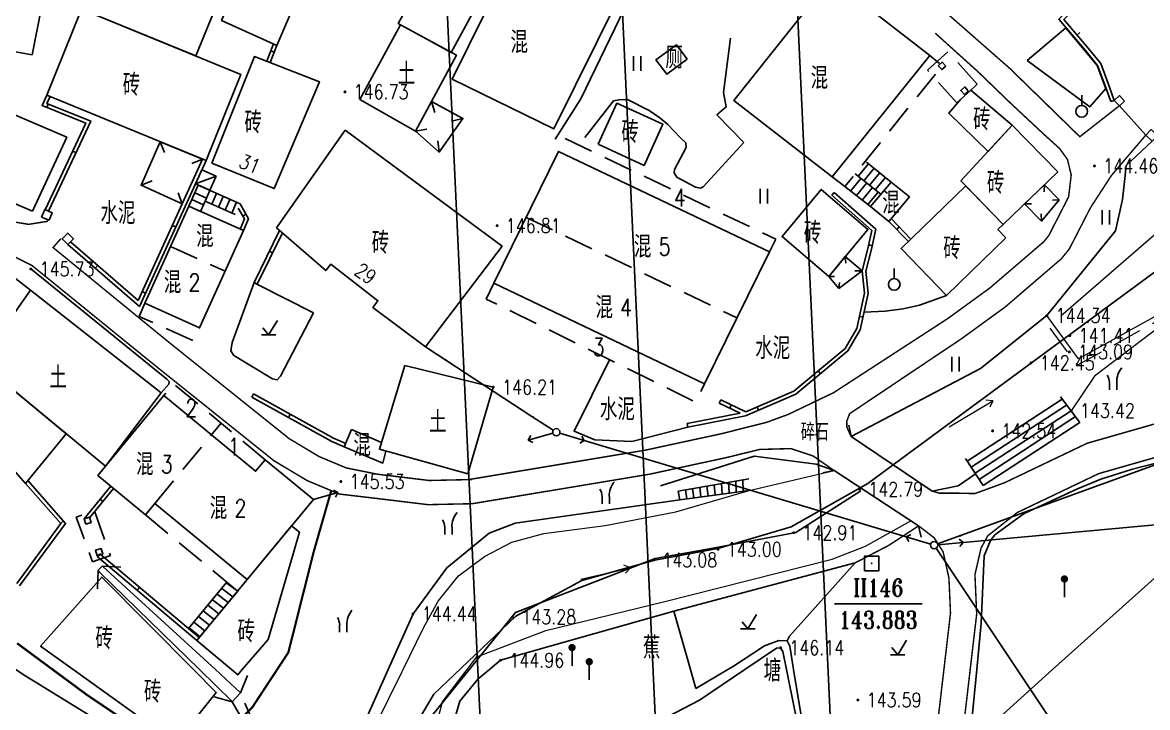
# Model space of a CAD drawing. Extents: x 529262 to 576451, y 2694391 to 2717535.
# Drawn here: x 567220.3 to 567297.5, y 2709250 to 2709296.9 of the extents above; entities that cross this region are included whole.
import ezdxf
from ezdxf.enums import TextEntityAlignment as Align
from ezdxf.xclip import XClip

# ---------------------------------------------------------------- set-up
doc = ezdxf.new("R2010")
doc.units = 0
doc.header["$XCLIPFRAME"] = 0
for name, pattern in [('X2', [10, 8, -2]), ('X3', [5, 4, -1]), ('X5', [3, 2, -1])]:
    doc.linetypes.add(name, pattern=pattern)
for name, color, linetype in [('DLDW', 8, 'Continuous'), ('DLSS', 4, 'Continuous'), ('DMTZ', 8, 'Continuous'), ('GCD', 8, 'Continuous'), ('GXYZ', 8, 'Continuous'), ('JMD', 8, 'Continuous'), ('KZD', 8, 'Continuous'), ('PP-COM', 7, 'Continuous'), ('RD-中线', 40, 'Continuous'), ('RD-红线', 7, 'Continuous'), ('ZBTZ', 8, 'Continuous'), ('ZJ', 7, 'Continuous'), ('污水管径标注_W10-', 202, 'Continuous')]:
    doc.layers.add(name, color=color, linetype=linetype)
doc.layers.add('SXSS', color=5, linetype='Continuous', lineweight=0)
doc.styles.add('HZ', font='rs.shx', dxfattribs={"width": 0.8, "bigfont": 'hztxt.shx'})
doc.styles.add('romant', font='romant.shx', dxfattribs={"width": 0.8})
doc.linetypes.add('10421', pattern='A,2,[150,AAA.SHX,S=0.5,R=0,X=0,Y=0.5],1e-11', length=2)
doc.linetypes.add('10422', pattern='A,0.75,[150,AAA.SHX,S=0.5,R=0,X=0,Y=0.5],1.5,[177,AAA.SHX,S=1,R=0,X=0,Y=0.4],0.75', length=3)
doc.linetypes.add('1161', pattern='A,0,[149,AAA.SHX,S=0.15,R=0,X=0,Y=0],-1.6', length=1.6)
doc.linetypes.add('445', pattern='A,8,-0.5,[147,AAA.SHX,S=1,R=0,X=0,Y=0],-1.5', length=10)
doc.linetypes.add('842', pattern='A,1.6,[150,AAA.SHX,S=0.8,R=0,X=0,Y=0],1e-11', length=1.6)
doc.linetypes.add('8462', pattern='A,2,[157,AAA.SHX,S=1,R=0,X=0,Y=0.5],1e-09', length=2)

# ---------------------------------------------------------------- blocks, each defined once
blk = doc.blocks.new('A$C19FD0107')
at = {"layer": 'RD-中线', "color": 8, "linetype": 'Continuous', "flags": 128}
blk.add_lwpolyline([(-3741.979, 15023.644), (-3727.148, 14704.886)], dxfattribs=at)
for points in [[(-4490.734, 14139.438, 0), (-4490.29, 14139.417)], [(-3818.251, 14086.168, 0), (-3817.74, 14086.169)]]:
    blk.add_lwpolyline(points, format="xyb", dxfattribs=at)
at = {"layer": 'RD-红线', "color": 8, "linetype": 'Continuous', "flags": 128}
for points in [[(-3752.515, 14991.884), (-3752.375, 14988.885), (-3740.657, 14737.033)], [(-3728.443, 14990.906), (-3728.303, 14987.898), (-3716.615, 14736.686)]]:
    blk.add_lwpolyline(points, dxfattribs=at)
blk = doc.blocks.new('gc125')
at = {"color": 8}
blk.add_line((0, 0.8), (0, 2.2), dxfattribs=at)
blk.add_circle((0, 0), 0.8, dxfattribs=at)
blk = doc.blocks.new('gc013b')
at = {"linetype": 'Continuous'}
blk.add_line((0.5, 0), (4, 0), dxfattribs=at)
at = {"linetype": 'Continuous', "flags": 128}
blk.add_lwpolyline([(3.5, 0.5), (4, 0), (3.5, -0.5)], dxfattribs=at)
blk = doc.blocks.new('gc246')
at = {"color": 8}
for p, q in [((-0.5, 1), (-0.5, 0)), ((0.5, 1), (0.5, 0))]:
    blk.add_line(p, q, dxfattribs=at)
for centre, radius, start, end in [((-2.94, 0.81), 2.45, 4.3743, 29.0242), ((3.4, 1.11), 2.91, 139.3312, 182.0887)]:
    blk.add_arc(centre, radius, start, end, dxfattribs=at)
blk = doc.blocks.new('gc123')
at = {"color": 8}
for p, q in [((0, 0), (1.2, 2)), ((-1, 0), (1, 0)), ((0, 0), (-0.8, 1))]:
    blk.add_line(p, q, dxfattribs=at)
blk = doc.blocks.new('gc086')
at = {"color": 8}
for p, q in [((0, 0), (7, 0)), ((7, 0), (6.18, 0.57)), ((7, 0), (6.18, -0.57))]:
    blk.add_line(p, q, dxfattribs=at)
blk = doc.blocks.new('gc165')
at = {"color": 8}
blk.add_line((0, 0), (0, 2), dxfattribs=at)
at = {"color": 8, "const_width": 0.5}
blk.add_lwpolyline([(-0.25, 2.5, 1), (0.25, 2.5, 1)], format="xyb", close=True, dxfattribs=at)
blk = doc.blocks.new('gc013c')
at = {"linetype": 'Continuous'}
blk.add_line((0.5, 0), (4, 0), dxfattribs=at)
at = {"linetype": 'Continuous', "const_width": 0.15, "flags": 128}
blk.add_lwpolyline([(3.775, 0, 1), (3.925, 0, 1)], format="xyb", close=True, dxfattribs=at)
blk = doc.blocks.new('GC200')
at = {"linetype": 'Continuous', "const_width": 0.2, "flags": 128}
blk.add_lwpolyline([(-0.1, 0, 1), (0.1, 0, 1)], format="xyb", close=True, dxfattribs=at)
blk = doc.blocks.new('gc170')
at = {"color": 8, "linetype": 'Continuous'}
blk.add_circle((0, 0), 0.5, dxfattribs=at)
blk = doc.blocks.new('gc121')
at = {"color": 8}
for p, q in [((-0.5, -1), (-0.5, 1)), ((0.5, -1), (0.5, 1))]:
    blk.add_line(p, q, dxfattribs=at)
blk = doc.blocks.new('gc115')
at = {"color": 8}
blk.add_lwpolyline([(-1, -1), (1, -1), (1, 1), (-1, 1)], close=True, dxfattribs=at)
blk.add_point((0, 0), dxfattribs=at)

msp = doc.modelspace()

# ---------------------------------------------------------------- linework, layer by layer
at = {"color": 8, "linetype": 'Continuous', "flags": 128}
msp.add_lwpolyline([(567243.2, 2709241.081), (567245.348, 2709245.664), (567254.099, 2709256.474), (567263.682, 2709260.195), (567267.776, 2709260.91), (567273.347, 2709261.961), (567277.8, 2709264.823)], dxfattribs=at)
at = {"layer": 'DLDW', "linetype": 'Continuous', "elevation": 146.601, "flags": 128}
msp.add_lwpolyline([(567265.887, 2709294.443), (567265.146, 2709295.427), (567263.734, 2709294.381), (567264.475, 2709293.397)], close=True, dxfattribs=at)
at = {"layer": 'DLSS', "linetype": 'Continuous'}
for p, q in [((567277.128, 2709268.548), (567276.973, 2709269.333)), ((567277.128, 2709268.548), (567282.696, 2709264.813)), ((567275.964, 2709266.218), (567275.181, 2709266.054)), ((567281.765, 2709262.429), (567275.964, 2709266.218)), ((567282.696, 2709264.813), (567283.481, 2709264.968)), ((567281.765, 2709262.429), (567281.929, 2709261.646)), ((567225.461, 2709259.379), (567225.414, 2709258.1)), ((567225.73, 2709259.665), (567225.461, 2709259.379)), ((567225.73, 2709259.665), (567227.008, 2709259.601)), ((567235.227, 2709250.979), (567235.702, 2709252.168)), ((567234.663, 2709250.356), (567235.227, 2709250.979)), ((567234.663, 2709250.356), (567233.428, 2709250.693))]:
    msp.add_line(p, q, dxfattribs=at)
at = {"layer": 'DLSS', "linetype": 'X5'}
for p, q in [((567236.317, 2709248.437), (567235.227, 2709250.979)), ((567234.663, 2709250.356), (567235.798, 2709248.37))]:
    msp.add_line(p, q, dxfattribs=at)
at = {"layer": 'DLSS', "linetype": 'X2', "const_width": 0.1, "flags": 128}
for points, elevation in [([(567295.538, 2709291.238), (567292.826, 2709289.117), (567288.024, 2709293.798), (567283.771, 2709297.526)], 144.405), ([(567199.171, 2709291.753), (567202.452, 2709289.224), (567204.495, 2709287.838), (567205.917, 2709286.961), (567207.073, 2709286.726), (567210.471, 2709286.179), (567213.938, 2709285.09), (567218.783, 2709283.418), (567220.688, 2709283.107), (567222.021, 2709283.319)], 144.269), ([(567222.9, 2709282.122), (567222.367, 2709281.517), (567230.232, 2709275.086), (567238.577, 2709268.403), (567240.624, 2709267.18), (567242.483, 2709266.402), (567244.603, 2709265.972)], 144.269)]:
    msp.add_lwpolyline(points, dxfattribs=dict(at, elevation=elevation))
at = {"layer": 'DLSS', "linetype": 'Continuous', "const_width": 0.1, "flags": 128}
for points in [[(567282.909, 2709296.215), (567285.822, 2709293.589), (567288.107, 2709291.384), (567290.34, 2709289.301), (567291.43, 2709288.315), (567291.976, 2709287.563), (567292.235, 2709286.499), (567292.059, 2709284.996)], [(567293.548, 2709284.233), (567294.997, 2709286.462), (567297.348, 2709289.222)], [(567277.128, 2709268.548), (567276.839, 2709269.205), (567276.832, 2709269.597), (567277.028, 2709270.12), (567284.715, 2709275.268), (567287.699, 2709277.435), (567291.562, 2709280.748), (567292.11, 2709281.427), (567293.548, 2709284.233)], [(567286.507, 2709261.745), (567288.533, 2709263.34), (567294.12, 2709266.009), (567301.723, 2709268.184)], [(567251.144, 2709263.948), (567263.317, 2709265.974), (567268.578, 2709267.11), (567270.849, 2709267.667), (567272.993, 2709267.727), (567274.538, 2709267.214), (567275.964, 2709266.218)], [(567244.388, 2709264.33), (567248.097, 2709263.881), (567251.144, 2709263.948)], [(567301.151, 2709195.429), (567309.575, 2709205.135), (567314.086, 2709210.915), (567317.678, 2709214.734), (567318.262, 2709215.673), (567318.422, 2709216.52), (567317.918, 2709217.132), (567316.225, 2709217.996), (567310.197, 2709220.437), (567303.235, 2709223.762), (567297.044, 2709226.998), (567293.842, 2709229.062), (567289.96, 2709231.708), (567288.143, 2709232.963), (567286.102, 2709235.16), (567284.259, 2709238.475), (567283.333, 2709241.242), (567282.928, 2709243.388), (567283.032, 2709246.671), (567282.992, 2709247.602), (567283.014, 2709248.43), (567283.498, 2709252.568)]]:
    msp.add_lwpolyline(points, dxfattribs=at)
at = {"layer": 'DLSS', "linetype": 'Continuous', "const_width": 0.1, "elevation": 144.269, "flags": 128}
msp.add_lwpolyline([(567198.252, 2709290.143), (567201.375, 2709287.736), (567203.497, 2709286.296), (567205.232, 2709285.227), (567206.744, 2709284.919), (567210.048, 2709284.387), (567213.363, 2709283.345), (567218.067, 2709281.722), (567220.921, 2709280.285), (567229.079, 2709273.657), (567237.528, 2709266.891), (567239.795, 2709265.537), (567242.012, 2709264.609), (567244.388, 2709264.33)], dxfattribs=at)
at = {"layer": 'DLSS', "linetype": 'X2', "const_width": 0.1, "flags": 128}
for points in [[(567250.87, 2709265.599), (567263.003, 2709267.618), (567268.197, 2709268.739), (567271.334, 2709269.528), (567272.822, 2709270.074), (567275.944, 2709271.57), (567283.768, 2709276.648), (567286.661, 2709278.749), (567290.357, 2709281.918), (567290.7, 2709282.343), (567292.059, 2709284.996)], [(567282.696, 2709264.813), (567283.177, 2709264.67), (567284.358, 2709264.67), (567285.626, 2709264.641), (567287.671, 2709265.39), (567293.33, 2709268.093), (567300.951, 2709270.273), (567302.02, 2709270.763), (567302.874, 2709271.668), (567305.201, 2709275.186), (567305.932, 2709275.919), (567307.607, 2709277.211), (567308.832, 2709277.88), (567310.257, 2709278.298), (567311.85, 2709278.34), (567314.238, 2709278.173), (567315.998, 2709277.963), (567317.507, 2709277.88), (567320.411, 2709278.342), (567322.842, 2709279.85), (567323.96, 2709280.584), (567325.908, 2709281.081), (567327.055, 2709281.103), (567329.214, 2709280.861), (567331.629, 2709280.141), (567334.471, 2709279.247), (567335.633, 2709279.084), (567338.821, 2709278.836), (567341.297, 2709278.651), (567343.123, 2709278.31), (567356.946, 2709270.97)], [(567244.603, 2709265.972), (567248.179, 2709265.539), (567251.108, 2709265.604)], [(567285.302, 2709252.568), (567285.748, 2709256.381), (567285.629, 2709259.087), (567286.049, 2709260.906), (567286.507, 2709261.745)], [(567317.192, 2709057.662), (567317.303, 2709069.11), (567315.611, 2709081.491), (567314.288, 2709088.129), (567311.735, 2709096.48), (567308.275, 2709103.677), (567306.784, 2709105.992), (567304.664, 2709108.346), (567302.85, 2709111.246), (567302.262, 2709112.401), (567301.591, 2709114.463), (567300.731, 2709117.816), (567298.587, 2709127.127), (567297.714, 2709132.374), (567295.643, 2709147.586), (567296.397, 2709153.684), (567299.665, 2709172.856), (567300.506, 2709183.401), (567300.818, 2709191.078), (567301.471, 2709192.936), (567302.533, 2709194.287), (567310.959, 2709203.995), (567315.449, 2709209.747), (567319.106, 2709213.635), (567319.962, 2709215.01), (567320.328, 2709216.144), (567320.34, 2709217.012), (567319.065, 2709218.56), (567316.97, 2709219.629), (567310.921, 2709222.078), (567304.017, 2709225.375), (567297.956, 2709228.499), (567294.865, 2709230.534), (567290.975, 2709233.186), (567289.323, 2709234.327), (567287.563, 2709236.221), (567285.906, 2709239.201), (567285.071, 2709241.695), (567284.726, 2709243.527), (567284.826, 2709246.681), (567284.785, 2709247.616), (567284.804, 2709248.302), (567285.302, 2709252.568)]]:
    msp.add_lwpolyline(points, dxfattribs=at)
at = {"layer": 'DLSS', "linetype": 'X3', "const_width": 0.15, "flags": 128}
for points in [[(567241.456, 2709264.842), (567240.252, 2709260.646), (567238.514, 2709253.748), (567237.74, 2709252.568)], [(567222.344, 2709252.568), (567219.896, 2709254.377)], [(567237.74, 2709252.568), (567236.035, 2709249.972), (567233.826, 2709247.762), (567232.134, 2709246.701), (567230.718, 2709246.779), (567224.697, 2709250.83), (567222.344, 2709252.568)]]:
    msp.add_lwpolyline(points, dxfattribs=at)
at = {"layer": 'DLSS', "linetype": 'Continuous', "flags": 128}
msp.add_lwpolyline([(567283.498, 2709252.568, 0.1, 0.1, 0), (567283.951, 2709256.446, 0.1, 0.1, 0), (567283.845, 2709258.851, 0.1, 0.1, 0), (567283.443, 2709260.649, 0.1, 0.1, 0), (567282.831, 2709261.606, 0.1, 0.1, 0), (567281.765, 2709262.429, 0, 0, 0)], format="xyseb", dxfattribs=at)
at = {"layer": 'DMTZ', "linetype": '10421', "flags": 128}
msp.add_lwpolyline([(567256.826, 2709288.943), (567258.584, 2709291.708), (567261.589, 2709297.917)], dxfattribs=at)
for points, elevation in [([(567268.848, 2709295.871), (567268.384, 2709292.16), (567268.563, 2709291.165), (567267.917, 2709290.612), (567269.779, 2709288.73)], 147.354), ([(567269.779, 2709288.73), (567266.977, 2709285.678), (567266.786, 2709285.595), (567266.461, 2709285.661), (567265.17, 2709286.332), (567264.995, 2709286.641), (567265.015, 2709286.865), (567265.807, 2709288.379), (567265.788, 2709288.694), (567265.428, 2709289.033), (567264.543, 2709289.964), (567264.006, 2709290.416), (567263.272, 2709290.914), (567261.797, 2709291.659), (567261.19, 2709291.644), (567260.821, 2709291.567), (567258.866, 2709289.062)], 147.254), ([(567296.016, 2709287.153), (567295.922, 2709286.252), (567295.763, 2709284.8), (567295.267, 2709282.669)], 144.398), ([(567229.786, 2709271.544), (567230.312, 2709272.147), (567230.334, 2709272.323), (567230.182, 2709272.482), (567220.838, 2709280.047)], 145.729), ([(567240.239, 2709277.029), (567237.98, 2709272.687), (567237.751, 2709272.439), (567237.435, 2709272.506), (567234.77, 2709274.12), (567234.563, 2709274.43), (567234.649, 2709275.007), (567236.159, 2709279.11)], 146.654), ([(567303.712, 2709268.772), (567303.129, 2709268.307), (567302.402, 2709267.85), (567296.448, 2709266.325), (567294.259, 2709265.624), (567292.669, 2709264.969), (567289.003, 2709263.264), (567286.984, 2709261.806), (567286.687, 2709261.412), (567286.267, 2709260.375), (567286.057, 2709255.743), (567285.752, 2709252.568)], 143.914), ([(567265.374, 2709264.213), (567254.073, 2709262.617), (567252.286, 2709261.922), (567249.389, 2709259.557), (567247.07, 2709256.39), (567245.367, 2709252.568)], 144.259), ([(567264.973, 2709256.584), (567277.404, 2709259.889)], 143.947), ([(567252.306, 2709252.568), (567253.078, 2709253.205), (567264.973, 2709256.584)], 144.736), ([(567264.973, 2709256.584), (567266.114, 2709252.568)], 145.104), ([(567245.367, 2709252.568), (567242.262, 2709245.596), (567241.417, 2709242.815), (567240.455, 2709242.313), (567239.745, 2709242.815), (567239.41, 2709244.278), (567238.95, 2709245.782), (567238.454, 2709246.839)], 144.259), ([(567241.096, 2709230.175), (567245.61, 2709237.686), (567249.199, 2709246.718), (567250.291, 2709250.41), (567251.549, 2709251.943), (567252.306, 2709252.568)], 144.736), ([(567266.114, 2709252.568), (567266.481, 2709251.28)], 145.104), ([(567285.752, 2709252.568), (567285.218, 2709247.02), (567285.127, 2709245.109), (567285.103, 2709243.691), (567285.431, 2709241.857), (567286.1, 2709239.533), (567287.024, 2709237.782), (567288.984, 2709235.184), (567290.379, 2709233.893), (567294.759, 2709230.861), (567297.858, 2709228.94), (567301.252, 2709227.07), (567302.773, 2709226.382), (567304.163, 2709226.107), (567304.764, 2709226.551), (567309.993, 2709232.903), (567312.301, 2709236.254), (567315.585, 2709241.804), (567319.862, 2709247.768), (567320.025, 2709247.985), (567320.201, 2709248.153), (567320.386, 2709248.255)], 143.914)]:
    msp.add_lwpolyline(points, dxfattribs=dict(at, elevation=elevation))
at = {"layer": 'DMTZ', "linetype": '10422', "flags": 128}
for points, elevation in [([(567302.999, 2709293.112), (567302.008, 2709291.953), (567301.377, 2709292.438), (567298.157, 2709289.197), (567297.791, 2709288.815), (567296.016, 2709287.153)], 144.398), ([(567295.267, 2709282.669), (567290.564, 2709276.849), (567286.02, 2709273.228), (567277.128, 2709268.548)], 144.778), ([(567265.929, 2709269.197), (567262.074, 2709268.215)], 146.344), ([(567275.964, 2709266.218), (567274.727, 2709266.659), (567270.473, 2709267.203), (567264.053, 2709265.167)], 144.791), ([(567282.696, 2709264.813), (567284.48, 2709265.17), (567285.708, 2709266.01)], 143.992), ([(567277.404, 2709259.889), (567272.896, 2709254.873), (567272.736, 2709254.546), (567272.926, 2709254.169), (567273.184, 2709252.568)], 145.117), ([(567268.673, 2709252.568), (567268.998, 2709252.76), (567271.192, 2709254.209), (567272.175, 2709254.571), (567272.736, 2709254.546)], 145.104), ([(567272.704, 2709252.568), (567272.455, 2709253.819), (567272.29, 2709254.065), (567272.018, 2709254.031), (567269.841, 2709252.568)], 145.801), ([(567269.841, 2709252.568), (567266.719, 2709250.469), (567263.443, 2709248.751), (567263.003, 2709248.599), (567258.951, 2709248.957), (567258.701, 2709248.866), (567258.712, 2709248.668), (567260.242, 2709245.176), (567260.678, 2709244.028), (567261.556, 2709241.156), (567261.938, 2709240.117), (567264.524, 2709235.747), (567266.204, 2709233.323), (567270.568, 2709227.882), (567272.27, 2709226.052), (567279.291, 2709219.151), (567280.793, 2709217.736), (567287.545, 2709213.606), (567288.773, 2709213.042), (567295.263, 2709210.312), (567308.894, 2709205.734), (567309.358, 2709205.65), (567310.058, 2709206.685), (567314.014, 2709211.401), (567317.467, 2709215.046), (567317.726, 2709215.388), (567317.737, 2709215.749), (567317.715, 2709216.063), (567317.467, 2709216.548), (567317.117, 2709216.942), (567316.864, 2709217.135), (567312.685, 2709218.829), (567303.095, 2709222.755), (567299.698, 2709224.342), (567295.953, 2709226.261), (567291.225, 2709229.309), (567288.103, 2709231.443), (567285.602, 2709233.342), (567284.993, 2709233.722), (567282.641, 2709234.912), (567282.295, 2709235.132), (567281.434, 2709235.986), (567278.948, 2709238.86), (567275.64, 2709242.954), (567274.762, 2709244.339), (567274.326, 2709245.771), (567273.293, 2709249.616), (567272.704, 2709252.568)], 145.801), ([(567266.481, 2709251.28), (567268.673, 2709252.568)], 145.104), ([(567273.184, 2709252.568), (567273.673, 2709249.532), (567274.68, 2709246.348), (567275.386, 2709244.61), (567276.837, 2709242.339), (567279.303, 2709238.99), (567281.98, 2709236.051), (567282.782, 2709235.361), (567285.317, 2709234.084), (567286.102, 2709235.16)], 145.117)]:
    msp.add_lwpolyline(points, dxfattribs=dict(at, elevation=elevation))
at = {"layer": 'GXYZ', "linetype": 'Continuous'}
for p, q in [((567333.383, 2709279.524), (567284.71, 2709261.784)), ((567249.382, 2709273.755, 147.061), (567255.228, 2709269.938)), ((567258.819, 2709268.273), (567280.914, 2709261.672)), ((567258.819, 2709268.273), (567280.914, 2709261.672)), ((567303.779, 2709264.083), (567290.962, 2709252.568)), ((567284.822, 2709261.284), (567305.005, 2709263.154)), ((567283.942, 2709259.436), (567288.532, 2709252.568)), ((567290.962, 2709252.568), (567219.634, 2709188.482)), ((567288.532, 2709252.568), (567309.295, 2709221.502))]:
    msp.add_line(p, q, dxfattribs=at)
at = {"layer": 'JMD', "linetype": 'Continuous'}
for p, q in [((567292.631, 2709296.093), (567292.822, 2709296.254)), ((567237.534, 2709294.913, 147.618), (567237.302, 2709295.004, 147.618)), ((567221.936, 2709291.973), (567222.164, 2709291.87)), ((567221.94, 2709291.124), (567222.033, 2709291.356)), ((567248.334, 2709291.535), (567248.561, 2709290.768)), ((567295.191, 2709291.609), (567294.956, 2709291.523)), ((567250.488, 2709290.367), (567249.709, 2709290.185)), ((567247.235, 2709289.508), (567248.023, 2709289.643)), ((567229.726, 2709288.771), (567230.024, 2709288.028)), ((567248.853, 2709288.049), (567248.764, 2709288.844)), ((567223.706, 2709288.13), (567223.932, 2709288.024)), ((567232.631, 2709287.576), (567231.887, 2709287.282)), ((567278.314, 2709287.263), (567277.622, 2709286.41)), ((567278.191, 2709287.361), (567279.871, 2709286.008)), ((567233.563, 2709286.4), (567232.137, 2709285.894)), ((567277.413, 2709286.578), (567279.163, 2709285.167)), ((567279.163, 2709285.167), (567277.413, 2709286.578)), ((567278.703, 2709286.949), (567278.007, 2709286.099)), ((567279.092, 2709286.635), (567278.393, 2709285.788)), ((567228.408, 2709285.8), (567229.156, 2709286.083)), ((567231.675, 2709284.361), (567232.324, 2709285.803)), ((567235.204, 2709284.506), (567232.324, 2709285.803)), ((567278.456, 2709284.327), (567276.701, 2709285.694)), ((567277.095, 2709285.387), (567277.807, 2709286.261)), ((567277.49, 2709285.08), (567278.2, 2709285.944)), ((567277.884, 2709284.772), (567278.593, 2709285.627)), ((567279.481, 2709286.322), (567278.778, 2709285.478)), ((567290.392, 2709285.823), (567290.383, 2709285.346)), ((567231.23, 2709284.51), (567230.95, 2709285.26)), ((567232.897, 2709284.91), (567232.086, 2709285.274)), ((567232.897, 2709284.91), (567232.488, 2709283.998)), ((567233.135, 2709285.438), (567232.805, 2709284.706)), ((567233.59, 2709285.233), (567233.261, 2709284.501)), ((567234.046, 2709285.027), (567233.716, 2709284.295)), ((567275.978, 2709285.294), (567275.812, 2709285.107)), ((567278.278, 2709284.465), (567278.986, 2709285.31)), ((567232.488, 2709283.998), (567231.675, 2709284.361)), ((567232.693, 2709284.454), (567231.88, 2709284.818)), ((567232.805, 2709284.706), (567234.874, 2709283.774)), ((567234.502, 2709284.822), (567234.172, 2709284.09)), ((567234.958, 2709284.617), (567234.628, 2709283.885)), ((567289.038, 2709284.516), (567289.515, 2709284.508)), ((567291.398, 2709284.781), (567290.945, 2709284.764)), ((567235.606, 2709283.794), (567235.389, 2709283.671)), ((567290.188, 2709283.325), (567290.169, 2709283.83)), ((567230.784, 2709282.934), (567230.557, 2709283.037)), ((567280.258, 2709282.756, 147.132), (567280.437, 2709282.93, 147.132)), ((567237.213, 2709281.255, 146.863), (567237.438, 2709281.145, 146.863)), ((567278.579, 2709281.636), (567278.336, 2709281.691)), ((567225.265, 2709280.101), (567225.428, 2709280.29)), ((567276.724, 2709280.892), (567276.764, 2709280.451)), ((567275.591, 2709279.53), (567276, 2709279.532)), ((567277.896, 2709279.917), (567277.393, 2709279.928)), ((567236.159, 2709279.11), (567236.383, 2709279)), ((567276.294, 2709278.697), (567276.341, 2709279.127)), ((567228.706, 2709278.386), (567228.478, 2709278.49)), ((567277.949, 2709276.736), (567277.705, 2709276.79)), ((567275.037, 2709272.865), (567274.877, 2709273.057)), ((567236.003, 2709271.254), (567236.124, 2709271.473)), ((567268.076, 2709270.849), (567268.185, 2709271.074)), ((567291.62, 2709271.115), (567285.093, 2709266.868)), ((567291.494, 2709271.282), (567292.825, 2709269.519)), ((567268.801, 2709270.495), (567268.911, 2709270.72)), ((567270.776, 2709270.347), (567270.677, 2709270.576)), ((567291.921, 2709270.716), (567285.365, 2709266.45)), ((567292.222, 2709270.317), (567285.638, 2709266.032)), ((567238.526, 2709269.857, 145.782), (567238.647, 2709270.076, 145.782)), ((567265.929, 2709269.197), (567265.881, 2709269.442)), ((567292.523, 2709269.918), (567285.91, 2709265.614)), ((567292.825, 2709269.519), (567286.182, 2709265.196)), ((567286.182, 2709265.196), (567284.98, 2709267.043)), ((567270.12, 2709265.656), (567265.27, 2709264.815)), ((567269.703, 2709265.584), (567269.719, 2709264.786)), ((567265.27, 2709264.815), (567265.374, 2709264.213)), ((567265.374, 2709264.213), (567270.124, 2709264.856)), ((567265.762, 2709264.9), (567265.859, 2709264.279)), ((567266.255, 2709264.986), (567266.344, 2709264.345)), ((567266.748, 2709265.071), (567266.828, 2709264.41)), ((567267.24, 2709265.157), (567267.311, 2709264.475)), ((567267.733, 2709265.242), (567267.794, 2709264.541)), ((567268.226, 2709265.328), (567268.276, 2709264.606)), ((567268.718, 2709265.413), (567268.757, 2709264.671)), ((567269.211, 2709265.498), (567269.239, 2709264.703)), ((567225.596, 2709264.251, 145.07), (567225.788, 2709264.092, 145.07)), ((567223.075, 2709262.765), (567222.887, 2709262.6)), ((567225.419, 2709260.311), (567225.58, 2709260.502)), ((567228.147, 2709258.015), (567228.308, 2709258.206)), ((567231.663, 2709255.381), (567234.256, 2709258.519)), ((567235.035, 2709257.953), (567232.398, 2709254.763)), ((567233.937, 2709258.134), (567234.712, 2709257.562)), ((567234.256, 2709258.519), (567235.035, 2709257.953)), ((567233.3, 2709257.363), (567234.066, 2709256.781)), ((567233.619, 2709257.748), (567234.389, 2709257.172)), ((567232.663, 2709256.592), (567233.42, 2709255.999)), ((567232.982, 2709256.977), (567233.743, 2709256.39)), ((567232.026, 2709255.821), (567232.774, 2709255.218)), ((567232.345, 2709256.206), (567233.097, 2709255.608)), ((567231.708, 2709255.436), (567232.451, 2709254.827))]:
    msp.add_line(p, q, dxfattribs=at)
at = {"layer": 'JMD', "linetype": 'Continuous', "flags": 128}
for points, elevation in [([(567253.664, 2709302.221), (567243.023, 2709307.635), (567239.392, 2709300.491), (567242.645, 2709298.727), (567242.953, 2709299.296), (567246.365, 2709297.445), (567246.057, 2709296.877), (567249.696, 2709294.904)], 148.395), ([(567234.047, 2709299.253), (567226.136, 2709302.429), (567224.325, 2709297.873), (567232.156, 2709294.654)], 146.977), ([(567249.755, 2709293.062), (567256.731, 2709289.662), (567261.203, 2709298.717), (567254.226, 2709302.098)], 146.667), ([(567221.889, 2709299.628), (567220.924, 2709294.742), (567210.479, 2709296.606), (567211.475, 2709301.632)], 146.231), ([(567237.718, 2709295.38), (567239.109, 2709298.634), (567235.321, 2709300.343), (567233.93, 2709297.089)], 147.618), ([(567282.532, 2709294.681), (567275.732, 2709299.959), (567269.072, 2709291.604), (567275.831, 2709286.369)], 145.632), ([(567232.863, 2709287.481), (567221.936, 2709291.973), (567224.325, 2709297.873), (567235.252, 2709293.381)], 146.898), ([(567247.235, 2709289.508), (567243.429, 2709291.679), (567246.204, 2709296.797), (567250.055, 2709294.709)], 146.453), ([(567233.253, 2709287.299), (567237.54, 2709285.56), (567240.641, 2709292.885), (567236.2, 2709294.627)], 146.935), ([(567283.625, 2709293.965), (567283.378, 2709294.231), (567283.112, 2709293.984), (567283.359, 2709293.718)], 145.5), ([(567220.96, 2709284.004), (567211.819, 2709287.922), (567214.168, 2709293.001), (567223.309, 2709289.083)], 145.293), ([(567295.889, 2709291.563), (567295.538, 2709291.238), (567295.191, 2709291.609), (567295.542, 2709291.934)], 144.317), ([(567247.235, 2709289.508), (567248.853, 2709288.049), (567250.488, 2709290.367), (567248.334, 2709291.535)], 146.453), ([(567291.315, 2709286.714), (567288.187, 2709289.903), (567284.665, 2709286.093), (567287.562, 2709283.091)], 144.496), ([(567297.791, 2709288.815), (567297.348, 2709289.222), (567297.714, 2709289.604), (567298.157, 2709289.197)], 144.298), ([(567232.631, 2709287.576), (567229.726, 2709288.771), (567228.408, 2709285.8), (567231.23, 2709284.51)], 146.898), ([(567233.563, 2709286.4), (567233.13, 2709285.44), (567232.137, 2709285.894), (567232.572, 2709286.845)], 146.581), ([(567279.724, 2709283.309), (567281.138, 2709284.99), (567279.871, 2709286.008), (567278.456, 2709284.327)], 147.132), ([(567287.759, 2709282.174), (567287.205, 2709282.747), (567287.562, 2709283.091), (567285.007, 2709285.738), (567280.564, 2709281.449), (567283.668, 2709278.233)], 144.202), ([(567289.038, 2709284.516), (567290.188, 2709283.325), (567291.398, 2709284.781), (567290.392, 2709285.823)], 144.28), ([(567275.591, 2709279.53), (567272.389, 2709282.272), (567275.078, 2709285.505), (567278.28, 2709282.763)], 146.093), ([(567222.088, 2709283.385), (567221.577, 2709283.606), (567221.798, 2709284.117), (567222.309, 2709283.896)], 146.03), ([(567228.67, 2709277.691), (567232.421, 2709276.015), (567235.426, 2709282.685), (567231.675, 2709284.361)], 147.826), ([(567223.39, 2709281.724), (567222.99, 2709282.112), (567223.378, 2709282.511), (567223.777, 2709282.124)], 145.867), ([(567220.809, 2709278.586), (567218.636, 2709280.26), (567215.473, 2709275.939), (567217.903, 2709274.472)], 145.93), ([(567276.294, 2709278.697), (567277.896, 2709279.917), (567276.724, 2709280.892), (567275.591, 2709279.53)], 146.078), ([(567229.786, 2709271.544), (567220.809, 2709278.586), (567217.327, 2709273.655), (567225.962, 2709266.52)], 146.04), ([(567228.706, 2709263.183), (567225.437, 2709265.884), (567229.971, 2709271.371), (567236.268, 2709266.167), (567236.929, 2709266.967), (567240.23, 2709264.24), (567235.686, 2709258.741), (567229.357, 2709263.971)], 145.083), ([(567242.852, 2709269.026), (567242.354, 2709267.851), (567244.985, 2709266.738), (567245.212, 2709267.556), (567244.763, 2709267.681), (567244.902, 2709268.138)], 146.016), ([(567224.605, 2709262.538), (567224.98, 2709262.653), (567224.865, 2709263.028), (567224.49, 2709262.913)], 145.066), ([(567225.403, 2709260.379), (567225.778, 2709260.494), (567225.663, 2709260.869), (567225.288, 2709260.754)], 145.065)]:
    msp.add_lwpolyline(points, close=True, dxfattribs=dict(at, elevation=elevation))
for points in [[(567293.035, 2709298.827), (567291.396, 2709297.172), (567293.205, 2709295.021), (567294.044, 2709294.002), (567294.623, 2709292.426), (567294.956, 2709291.523)], [(567293.212, 2709298.651), (567291.735, 2709297.158), (567293.398, 2709295.181), (567294.264, 2709294.128), (567294.858, 2709292.512), (567295.191, 2709291.609)], [(567221.936, 2709291.973), (567221.613, 2709291.256), (567224.61, 2709290.05), (567221.814, 2709284.11)], [(567222.164, 2709291.87), (567221.948, 2709291.391), (567224.949, 2709290.183), (567222.043, 2709284.011)], [(567223.39, 2709281.724), (567228.292, 2709277.48), (567232.863, 2709287.481)], [(567223.564, 2709281.904), (567228.203, 2709277.887), (567232.631, 2709287.576)], [(567265.929, 2709269.197), (567269.89, 2709269.965), (567273.338, 2709271.45), (567276.912, 2709274.425), (567277.76, 2709275.881), (567278.311, 2709278.363), (567278.15, 2709279.899), (567278.527, 2709281.401), (567278.835, 2709282.77), (567275.978, 2709285.294)], [(567269.896, 2709270.24), (567273.206, 2709271.665), (567276.718, 2709274.589), (567277.524, 2709275.973), (567278.058, 2709278.377), (567277.896, 2709279.917), (567278.283, 2709281.459), (567278.558, 2709282.681), (567275.812, 2709285.107)], [(567235.197, 2709282.787), (567235.498, 2709283.478), (567235.076, 2709284.223)], [(567235.426, 2709282.685), (567235.777, 2709283.493), (567235.204, 2709284.506)], [(567268.185, 2709271.074), (567269.896, 2709270.24)], [(567268.076, 2709270.849), (567269.516, 2709270.147)], [(567265.881, 2709269.442), (567269.516, 2709270.147)], [(567219.869, 2709258.473), (567222.906, 2709262.578), (567220.471, 2709265.341)], [(567220.07, 2709258.324), (567223.228, 2709262.592), (567220.63, 2709265.534)], [(567225.419, 2709260.311), (567232.239, 2709254.57)], [(567225.58, 2709260.502), (567232.4, 2709254.761)]]:
    msp.add_lwpolyline(points, dxfattribs=at)
at = {"layer": 'JMD', "linetype": '445', "elevation": 144.703, "flags": 128}
msp.add_lwpolyline([(567289.202, 2709294.355), (567291.86, 2709296.591), (567294.027, 2709293.993), (567294.605, 2709292.419), (567293.508, 2709291.166)], close=True, dxfattribs=at)
at = {"layer": 'JMD', "linetype": 'Continuous', "flags": 128}
for points, elevation in [([(567237.027, 2709294.303), (567237.489, 2709295.483)], 147.618), ([(567237.259, 2709294.211), (567237.718, 2709295.38)], 147.618), ([(567279.724, 2709283.309), (567281.058, 2709281.926)], 147.132), ([(567279.885, 2709283.501), (567281.238, 2709282.1)], 147.132), ([(567237.916, 2709282.686), (567236.159, 2709279.11)], 146.863), ([(567238.112, 2709282.516), (567236.383, 2709279)], 146.863), ([(567236.003, 2709271.254), (567241.491, 2709268.216), (567242.354, 2709267.851)], 145.782), ([(567236.124, 2709271.473), (567241.6, 2709268.441), (567242.452, 2709268.081)], 145.782), ([(567226.333, 2709265.144), (567224.49, 2709262.913)], 145.07), ([(567226.525, 2709264.984), (567224.877, 2709262.989)], 145.07), ([(567235.352, 2709252.568), (567237.132, 2709254.641), (567239.285, 2709261.988), (567238.74, 2709262.438), (567232.239, 2709254.57), (567234.617, 2709252.568)], 145.577), ([(567223.755, 2709252.568), (567221.509, 2709254.18), (567225.711, 2709258.918), (567232.005, 2709252.568)], 144.879), ([(567232.005, 2709252.568), (567233.567, 2709250.992), (567230.785, 2709247.524), (567223.755, 2709252.568)], 144.879), ([(567234.617, 2709252.568), (567235.044, 2709252.209), (567235.352, 2709252.568)], 145.577)]:
    msp.add_lwpolyline(points, dxfattribs=dict(at, elevation=elevation))
at = {"layer": 'JMD', "linetype": 'X5', "flags": 128}
for points, elevation in [([(567285.791, 2709292.717), (567283.777, 2709294.937), (567282.38, 2709293.67), (567284.394, 2709291.45)], 146.791), ([(567226.303, 2709260.396), (567225.067, 2709259.95), (567223.958, 2709263.029), (567225.194, 2709263.474)], 145.065)]:
    msp.add_lwpolyline(points, close=True, dxfattribs=dict(at, elevation=elevation))
for points, elevation in [([(567275.831, 2709286.369), (567276.701, 2709285.694), (567283.389, 2709293.99), (567282.532, 2709294.681)], 145.853), ([(567271.524, 2709281.211), (567271.973, 2709282.084), (567257.504, 2709288.997), (567257.054, 2709288.107)], 146.594), ([(567230.422, 2709281.581), (567234.168, 2709279.893)], 150.948), ([(567252.614, 2709279.067), (567252.098, 2709277.984), (567266.461, 2709270.919), (567267.076, 2709272.169)], 146.739), ([(567228.67, 2709277.691), (567228.286, 2709276.784), (567232.011, 2709275.106), (567232.421, 2709276.015)], 147.826), ([(567236.929, 2709266.967), (567230.632, 2709272.171), (567229.971, 2709271.371)], 145.083), ([(567229.357, 2709263.971), (567233.901, 2709269.47)], 145.083), ([(567228.706, 2709263.183), (567235.035, 2709257.953), (567235.686, 2709258.741)], 145.083)]:
    msp.add_lwpolyline(points, dxfattribs=dict(at, elevation=elevation))
at = {"layer": 'JMD', "linetype": 'Continuous', "flags": 128}
for points in [[(567288.187, 2709289.903), (567285.342, 2709292.31), (567284.627, 2709291.662), (567283.828, 2709290.729), (567286.533, 2709288.114)], [(567285.172, 2709292.269), (567284.925, 2709292.535), (567284.659, 2709292.288), (567284.906, 2709292.022)], [(567259.77, 2709288.598), (567262.926, 2709287.152), (567264.218, 2709289.97), (567261.061, 2709291.416)], [(567242.417, 2709289.557), (567237.706, 2709282.869), (567241.075, 2709279.938), (567241.436, 2709280.376), (567244.657, 2709277.862), (567244.313, 2709277.411), (567247.917, 2709274.712), (567253.175, 2709281.602)], [(567267.076, 2709272.169), (567271.524, 2709281.211), (567257.054, 2709288.107), (567252.614, 2709279.067)], [(567223.276, 2709268.739), (567220.471, 2709265.341), (567215.48, 2709271.001), (567217.327, 2709273.655)], [(567244.763, 2709267.681), (567250.84, 2709265.992), (567252.579, 2709271.94), (567246.517, 2709273.42)], [(567269.89, 2709269.965), (567269.89, 2709269.965)]]:
    msp.add_lwpolyline(points, close=True, dxfattribs=at)
at = {"layer": 'JMD', "linetype": 'X5', "flags": 128}
msp.add_lwpolyline([(567254.834, 2709283.587), (567269.3, 2709276.69)], dxfattribs=at)
at = {"layer": 'JMD', "linetype": '445', "ltscale": 0.5, "elevation": 146.863, "flags": 128}
msp.add_lwpolyline([(567236.352, 2709279.011), (567240.239, 2709277.029)], dxfattribs=at)
at = {"layer": 'JMD', "linetype": '445', "elevation": 144.404, "flags": 128}
msp.add_lwpolyline([(567283.668, 2709278.233), (567281.829, 2709277.555), (567280.699, 2709277.306), (567279.463, 2709277.147), (567278.028, 2709277.089)], dxfattribs=at)
at = {"layer": 'KZD', "linetype": 'Continuous'}
msp.add_line((567275.998, 2709257.085), (567281.998, 2709257.085), dxfattribs=at)
at = {"layer": 'SXSS', "color": 8, "linetype": 'Continuous', "flags": 128}
for points in [[(567299.31, 2709316.297), (567304.01, 2709309.149), (567310.514, 2709300.613), (567312.071, 2709298.448), (567312.77, 2709296.975), (567312.865, 2709295.404), (567312.203, 2709293.683), (567310.593, 2709292.015), (567302.531, 2709286.35), (567291.519, 2709276.799)], [(567246.398, 2709252.568), (567247.772, 2709255.394), (567248.793, 2709257.272), (567250.192, 2709259.01), (567251.973, 2709260.323), (567253.838, 2709261.298), (567256.051, 2709261.898), (567260.249, 2709262.449), (567265.101, 2709263.387), (567270.124, 2709264.856), (567275.964, 2709266.218)], [(567250.784, 2709252.568), (567251.454, 2709253.444), (567256.178, 2709255.243), (567264.357, 2709257.23), (567275.83, 2709260.153), (567278.115, 2709261.041), (567281.227, 2709262.78)], [(567238.424, 2709244.618), (567239.477, 2709241.876), (567239.889, 2709241.617), (567240.603, 2709241.573), (567241.318, 2709241.811), (567242.012, 2709242.699), (567242.921, 2709244.864), (567244.549, 2709248.827), (567246.33, 2709252.428), (567246.398, 2709252.568)], [(567240.59, 2709230.924), (567243.967, 2709236.669), (567246.017, 2709240.848), (567248.192, 2709246.924), (567249.092, 2709250.353), (567250.784, 2709252.568)]]:
    msp.add_lwpolyline(points, dxfattribs=at)
for points, elevation in [([(567307.129, 2709280.65), (567299.137, 2709276.707), (567293.825, 2709272.686), (567292.234, 2709270.326)], 142.336), ([(567232.418, 2709252.568), (567225.578, 2709259.237), (567225.474, 2709259.368)], 144.868), ([(567233.515, 2709252.568), (567225.792, 2709259.629)], 144.868), ([(567234.664, 2709250.373), (567232.418, 2709252.568)], 144.868), ([(567235.227, 2709250.979), (567233.515, 2709252.568)], 144.868)]:
    msp.add_lwpolyline(points, dxfattribs=dict(at, elevation=elevation))
at = {"layer": 'SXSS', "color": 8, "linetype": 'X5', "flags": 128}
msp.add_lwpolyline([(567299.538, 2709277.243), (567292.661, 2709273.447), (567290.313, 2709276.649)], dxfattribs=at)
at = {"layer": 'SXSS', "color": 8, "linetype": '842', "flags": 128}
msp.add_lwpolyline([(567299.185, 2709277.451), (567292.734, 2709273.89), (567290.564, 2709276.849)], dxfattribs=at)
at = {"layer": 'SXSS', "color": 8, "linetype": '8462', "const_width": 0.1, "elevation": 143.947, "flags": 128}
msp.add_lwpolyline([(567277.404, 2709259.889), (567279.723, 2709261.094), (567281.765, 2709262.429)], dxfattribs=at)
at = {"layer": 'ZBTZ', "linetype": '1161', "flags": 128}
for points, elevation in [([(567297.348, 2709289.222), (567295.538, 2709291.238)], 144.369), ([(567262.073, 2709268.215), (567259.544, 2709268.331), (567258.124, 2709268.912), (567260.562, 2709273.82)], 145.825), ([(567231.38, 2709245.425), (567220.316, 2709252.228), (567219.802, 2709252.568)], 145.11)]:
    msp.add_lwpolyline(points, dxfattribs=dict(at, elevation=elevation))
at = {"layer": '污水管径标注_W10-'}
msp.add_lwpolyline([(567245.263, 2709245.441), (567248.507, 2709250.895), (567254.127, 2709256.234), (567258.648, 2709258.676), (567263.667, 2709260.079), (567267.985, 2709260.874), (567273.023, 2709262.364), (567278.28, 2709265.331), (567289.511, 2709273.604), (567299.26, 2709280.784), (567305.535, 2709285.57), (567309.449, 2709288.69), (567311.726, 2709291.186), (567312.646, 2709293.425), (567313.18, 2709296.173), (567312.914, 2709298.59), (567311.635, 2709301.827), (567302.869, 2709315.691), (567300.933, 2709319.211), (567300.038, 2709321.341), (567298.364, 2709328.832), (567297.569, 2709340.004), (567298.469, 2709346.27)], dxfattribs=at)

# ---------------------------------------------------------------- block references
at = {"layer": 'GCD', "linetype": 'Continuous'}
ref = msp.add_blockref('GC200', (567242.395, 2709292.193, 146.728), dxfattribs=dict(at, xscale=0.5, yscale=0.5, zscale=0.5))
ref.add_attrib('height', '146.73', dxfattribs={"linetype": 'Continuous', "height": 1, "style": 'HZ', "width": 0.8}).set_placement((567242.995, 2709292.193, 146.728), align=Align.MIDDLE_LEFT)
ref = msp.add_blockref('GC200', (567293.831, 2709287.112, 144.457), dxfattribs=dict(at, xscale=0.5, yscale=0.5, zscale=0.5))
ref.add_attrib('height', '144.46', dxfattribs={"linetype": 'Continuous', "height": 1, "style": 'HZ', "width": 0.8}).set_placement((567294.431, 2709287.112, 144.457), align=Align.MIDDLE_LEFT)
ref = msp.add_blockref('GC200', (567252.835, 2709283.018, 146.811), dxfattribs=dict(at, xscale=0.5, yscale=0.5, zscale=0.5))
ref.add_attrib('height', '146.81', dxfattribs={"linetype": 'Continuous', "height": 1, "style": 'HZ', "width": 0.8}).set_placement((567253.435, 2709283.018, 146.811), align=Align.MIDDLE_LEFT)
ref = msp.add_blockref('GC200', (567220.838, 2709280.047, 145.729), dxfattribs=dict(at, xscale=0.5, yscale=0.5, zscale=0.5))
ref.add_attrib('height', '145.73', dxfattribs={"linetype": 'Continuous', "height": 1, "style": 'HZ', "width": 0.8}).set_placement((567221.438, 2709280.047, 145.729), align=Align.MIDDLE_LEFT)
ref = msp.add_blockref('GC200', (567290.564, 2709276.849, 144.335), dxfattribs=dict(at, xscale=0.5, yscale=0.5, zscale=0.5))
ref.add_attrib('height', '144.34', dxfattribs={"linetype": 'Continuous', "height": 1, "style": 'HZ', "width": 0.8}).set_placement((567291.164, 2709276.849, 144.335), align=Align.MIDDLE_LEFT)
ref = msp.add_blockref('GC200', (567292.14, 2709275.479, 141.407), dxfattribs=dict(at, xscale=0.5, yscale=0.5, zscale=0.5))
ref.add_attrib('height', '141.41', dxfattribs={"linetype": 'Continuous', "height": 1, "style": 'HZ', "width": 0.8}).set_placement((567292.74, 2709275.479, 141.407), align=Align.MIDDLE_LEFT)
ref = msp.add_blockref('GC200', (567292.106, 2709274.351, 143.09), dxfattribs=dict(at, xscale=0.5, yscale=0.5, zscale=0.5))
ref.add_attrib('height', '143.09', dxfattribs={"linetype": 'Continuous', "height": 1, "style": 'HZ', "width": 0.8}).set_placement((567292.706, 2709274.351, 143.09), align=Align.MIDDLE_LEFT)
ref = msp.add_blockref('GC200', (567289.474, 2709273.602, 142.448), dxfattribs=dict(at, xscale=0.5, yscale=0.5, zscale=0.5))
ref.add_attrib('height', '142.45', dxfattribs={"linetype": 'Continuous', "height": 1, "style": 'HZ', "width": 0.8}).set_placement((567290.074, 2709273.602, 142.448), align=Align.MIDDLE_LEFT)
ref = msp.add_blockref('GC200', (567252.579, 2709271.94, 146.207), dxfattribs=dict(at, xscale=0.5, yscale=0.5, zscale=0.5))
ref.add_attrib('height', '146.21', dxfattribs={"linetype": 'Continuous', "height": 1, "style": 'HZ', "width": 0.8}).set_placement((567253.179, 2709271.94, 146.207), align=Align.MIDDLE_LEFT)
ref = msp.add_blockref('GC200', (567292.234, 2709270.326, 143.424), dxfattribs=dict(at, xscale=0.5, yscale=0.5, zscale=0.5))
ref.add_attrib('height', '143.42', dxfattribs={"linetype": 'Continuous', "height": 1, "style": 'HZ', "width": 0.8}).set_placement((567292.834, 2709270.326, 143.424), align=Align.MIDDLE_LEFT)
ref = msp.add_blockref('GC200', (567286.84, 2709268.941, 142.541), dxfattribs=dict(at, xscale=0.5, yscale=0.5, zscale=0.5))
ref.add_attrib('height', '142.54', dxfattribs={"linetype": 'Continuous', "height": 1, "style": 'HZ', "width": 0.8}).set_placement((567287.44, 2709268.941, 142.541), align=Align.MIDDLE_LEFT)
ref = msp.add_blockref('GC200', (567242.115, 2709265.466, 145.526), dxfattribs=dict(at, xscale=0.5, yscale=0.5, zscale=0.5))
ref.add_attrib('height', '145.53', dxfattribs={"linetype": 'Continuous', "height": 1, "style": 'HZ', "width": 0.8}).set_placement((567242.715, 2709265.466, 145.526), align=Align.MIDDLE_LEFT)
ref = msp.add_blockref('GC200', (567277.704, 2709264.931, 142.791), dxfattribs=dict(at, xscale=0.5, yscale=0.5, zscale=0.5))
ref.add_attrib('height', '142.79', dxfattribs={"linetype": 'Continuous', "height": 1, "style": 'HZ', "width": 0.8}).set_placement((567278.304, 2709264.931, 142.791), align=Align.MIDDLE_LEFT)
ref = msp.add_blockref('GC200', (567273.19, 2709261.957, 142.91), dxfattribs=dict(at, xscale=0.5, yscale=0.5, zscale=0.5))
ref.add_attrib('height', '142.91', dxfattribs={"linetype": 'Continuous', "height": 1, "style": 'HZ', "width": 0.8}).set_placement((567273.79, 2709261.957, 142.91), align=Align.MIDDLE_LEFT)
ref = msp.add_blockref('GC200', (567268, 2709260.817, 143), dxfattribs=dict(at, xscale=0.5, yscale=0.5, zscale=0.5))
ref.add_attrib('height', '143.00', dxfattribs={"linetype": 'Continuous', "height": 1, "style": 'HZ', "width": 0.8}).set_placement((567268.6, 2709260.817, 143), align=Align.MIDDLE_LEFT)
ref = msp.add_blockref('GC200', (567263.575, 2709260.087, 143.08), dxfattribs=dict(at, xscale=0.5, yscale=0.5, zscale=0.5))
ref.add_attrib('height', '143.08', dxfattribs={"linetype": 'Continuous', "height": 1, "style": 'HZ', "width": 0.8}).set_placement((567264.175, 2709260.087, 143.08), align=Align.MIDDLE_LEFT)
ref = msp.add_blockref('GC200', (567247.07, 2709256.39, 144.437), dxfattribs=dict(at, xscale=0.5, yscale=0.5, zscale=0.5))
ref.add_attrib('height', '144.44', dxfattribs={"linetype": 'Continuous', "height": 1, "style": 'HZ', "width": 0.8}).set_placement((567247.67, 2709256.39, 144.437), align=Align.MIDDLE_LEFT)
ref = msp.add_blockref('GC200', (567253.9, 2709256.18, 143.28), dxfattribs=dict(at, xscale=0.5, yscale=0.5, zscale=0.5))
ref.add_attrib('height', '143.28', dxfattribs={"linetype": 'Continuous', "height": 1, "style": 'HZ', "width": 0.8}).set_placement((567254.5, 2709256.18, 143.28), align=Align.MIDDLE_LEFT)
ref = msp.add_blockref('GC200', (567272.29, 2709254.065, 146.139), dxfattribs=dict(at, xscale=0.5, yscale=0.5, zscale=0.5))
ref.add_attrib('height', '146.14', dxfattribs={"linetype": 'Continuous', "height": 1, "style": 'HZ', "width": 0.8}).set_placement((567272.89, 2709254.065, 146.139), align=Align.MIDDLE_LEFT)
ref = msp.add_blockref('GC200', (567253.078, 2709253.205, 144.957), dxfattribs=dict(at, xscale=0.5, yscale=0.5, zscale=0.5))
ref.add_attrib('height', '144.96', dxfattribs={"linetype": 'Continuous', "height": 1, "style": 'HZ', "width": 0.8}).set_placement((567253.678, 2709253.205, 144.957), align=Align.MIDDLE_LEFT)
ref = msp.add_blockref('GC200', (567277.597, 2709250.485, 143.59), dxfattribs=dict(at, xscale=0.5, yscale=0.5, zscale=0.5))
ref.add_attrib('height', '143.59', dxfattribs={"linetype": 'Continuous', "height": 1, "style": 'HZ', "width": 0.8}).set_placement((567278.197, 2709250.485, 143.59), align=Align.MIDDLE_LEFT)
at = {"layer": 'GXYZ', "linetype": 'Continuous'}
for name, p, xscale, yscale, zscale, rotation in [('gc013c', (567247.707, 2709274.849, 147.061), 0.5000000001307383, 0.5000000001307383, 0.5000000001307383, 326.8592988063419), ('gc013c', (567256.903, 2709268.845, 146.103), 0.5000000001307383, 0.5000000001307383, 0.5000000001307383, 146.859298806342), ('gc013b', (567256.903, 2709268.845), 0.4999999999449042, 0.4999999999449042, 0.4999999999449042, 195.4398887823628), ('gc013b', (567256.903, 2709268.845), 0.499999999996707, 0.499999999996707, 0.499999999996707, 343.3664642557706), ('gc013c', (567256.903, 2709268.845, 146.103), 0.499999999996707, 0.499999999996707, 0.499999999996707, 343.3664642557706), ('gc013b', (567239.989, 2709264.173, 145.083), 0.4999999999449042, 0.4999999999449042, 0.4999999999449042, 15.43988878236282), ('gc013b', (567282.831, 2709261.099, 145.198), 0.499999999996707, 0.499999999996707, 0.499999999996707, 163.3664642557706), ('gc013c', (567282.831, 2709261.099, 145.198), 0.499999999996707, 0.499999999996707, 0.499999999996707, 163.3664642557706), ('gc013c', (567282.831, 2709261.099, 145.198), 0.5000000000334931, 0.5000000000334931, 0.5000000000334931, 20.02573751526879), ('gc013c', (567282.831, 2709261.099, 145.198), 0.4999999999587825, 0.4999999999587825, 0.4999999999587825, 303.7566711352883), ('gc013b', (567282.831, 2709261.099), 0.4999999999376142, 0.4999999999376142, 0.4999999999376142, 5.293389657488664)]:
    msp.add_blockref(name, p, dxfattribs=dict(at, xscale=xscale, yscale=yscale, zscale=zscale, rotation=rotation))
at = {"layer": 'GXYZ', "linetype": 'Continuous', "xscale": 0.5, "yscale": 0.5, "zscale": 0.5}
for p in [(567256.903, 2709268.845, 146.103), (567282.831, 2709261.099, 145.198)]:
    msp.add_blockref('gc170', p, dxfattribs=at)
at = {"layer": 'KZD', "linetype": 'Continuous', "xscale": 0.5, "yscale": 0.5, "zscale": 0.5}
msp.add_blockref('gc115', (567278.541, 2709259.848, 143.883), dxfattribs=at)
at = {"layer": 'PP-COM'}
ref = msp.add_blockref('A$C19FD0107', (570997.993, 2694390.603), dxfattribs=at)
XClip(ref).set_block_clipping_path([(-9366.4383134884, 14428.6043910822), (-3328.4480743363, 17452.7484863754)])
at = {"layer": 'SXSS', "color": 8, "linetype": 'Continuous'}
for p, xscale, yscale, zscale, rotation in [((567283.853, 2709269.227), 0.500000000091139, 0.500000000091139, 0.500000000091139, 30.68360928590879), ((567258.585, 2709258.767), 0.4999999999718035, 0.4999999999718035, 0.4999999999718035, 12.95136162910614)]:
    msp.add_blockref('gc086', p, dxfattribs=dict(at, xscale=xscale, yscale=yscale, zscale=zscale, rotation=rotation))
at = {"layer": 'ZBTZ', "linetype": 'Continuous', "xscale": 0.5, "yscale": 0.5, "zscale": 0.5}
for name, p in [('gc121', (567262.445, 2709294.136, 146.601)), ('gc125', (567292.953, 2709290.857)), ('gc121', (567271.14, 2709285.038)), ('gc121', (567294.618, 2709283.587)), ('gc125', (567280.086, 2709278.988)), ('gc123', (567237.161, 2709275.518)), ('gc121', (567284.3, 2709273.51)), ('gc246', (567295.112, 2709271.764)), ('gc246', (567260.291, 2709263.949)), ('gc246', (567249.495, 2709261.833)), ('gc165', (567291.77, 2709257.534)), ('gc246', (567242.284, 2709255.141)), ('gc123', (567270.049, 2709255.355)), ('gc165', (567257.979, 2709252.83)), ('gc123', (567280.326, 2709253.582)), ('gc165', (567259.16, 2709251.86))]:
    msp.add_blockref(name, p, dxfattribs=at)

# ---------------------------------------------------------------- texts
at = {"layer": 'DLDW', "linetype": 'Continuous', "style": 'HZ', "width": 0.8}
msp.add_text('厕', height=1.5, dxfattribs=at).set_placement((567264.983, 2709294.578), align=Align.MIDDLE)
at = {"layer": 'JMD', "linetype": 'Continuous', "style": 'HZ', "width": 0.8}
for s, height, p in [('混', 1.5, (567254.953, 2709295.6)), ('土', 1.5, (567247.219, 2709293.432)), ('砖', 1.5, (567228.344, 2709292.677)), ('砖', 1.5, (567286.7, 2709290.31)), ('砖', 1.5, (567236.697, 2709290.092)), ('砖', 1.5, (567262.564, 2709289.438)), ('砖', 1.5, (567287.649, 2709285.951)), ('4', 1.2, (567265.791, 2709284.935)), ('砖', 1.5, (567275.084, 2709282.518)), ('混', 1.5, (567233.383, 2709282.286)), ('砖', 1.5, (567245.434, 2709281.838)), ('混', 1.5, (567263.423, 2709281.575)), ('砖', 1.5, (567284.655, 2709281.464)), ('混', 1.5, (567231.162, 2709279.124)), ('混', 1.5, (567260.784, 2709277.402)), ('3', 1.2, (567260.215, 2709274.697)), ('土', 1.5, (567223.306, 2709272.6)), ('2', 1.2, (567232.269, 2709270.515)), ('土', 1.5, (567249.37, 2709269.552)), ('混', 1.5, (567244.174, 2709267.959)), ('1', 1.2, (567235.178, 2709267.847)), ('混', 1.5, (567229.258, 2709266.646)), ('混', 1.5, (567234.316, 2709263.634)), ('砖', 1.5, (567226.467, 2709254.716)), ('砖', 1.5, (567236.221, 2709255.186)), ('砖', 1.5, (567229.802, 2709251.056))]:
    msp.add_text(s, height=height, dxfattribs=at).set_placement(p, align=Align.MIDDLE_RIGHT)
at = {"layer": 'JMD', "linetype": '445', "style": 'HZ', "width": 0.8}
for p in [(567275.552, 2709293.143), (567280.465, 2709284.588)]:
    msp.add_text('混', height=1.5, dxfattribs=at).set_placement(p, align=Align.MIDDLE_RIGHT)
at = {"layer": 'JMD', "linetype": 'Continuous', "style": 'HZ', "width": 0.8}
for s, p in [('5', (567263.923, 2709281.575)), ('2', (567231.662, 2709279.124)), ('4', (567261.284, 2709277.402)), ('3', (567229.758, 2709266.646)), ('2', (567234.816, 2709263.634))]:
    msp.add_text(s, height=1.2, dxfattribs=at).set_placement(p, align=Align.MIDDLE_LEFT)
at = {"layer": 'KZD', "linetype": 'Continuous', "style": 'romant', "width": 0.8}
for s, p in [('II146', (567278.998, 2709258.185)), ('143.883', (567278.998, 2709255.985))]:
    msp.add_text(s, height=1.2, dxfattribs=at).set_placement(p, align=Align.MIDDLE)
at = {"layer": 'SXSS', "color": 8, "linetype": '10421', "style": 'HZ', "width": 0.8}
msp.add_text('塘', height=1.5, dxfattribs=at).set_placement((567271.73, 2709252.586), align=Align.MIDDLE)
at = {"layer": 'ZJ', "color": 8, "linetype": 'Continuous', "style": 'HZ', "width": 0.8}
for s, rotation, p in [('31', 337.60752, (567235.868, 2709287.249)), ('29', 324.61675, (567243.81, 2709279.732))]:
    msp.add_text(s, height=1, rotation=rotation, dxfattribs=at).set_placement(p, align=Align.MIDDLE)
for s, height, p in [('水泥', 1.5, (567226.819, 2709283.952)), ('水泥', 1.5, (567271.753, 2709274.689)), ('水泥', 1.5, (567261.091, 2709270.494)), ('碎石', 1.2, (567274.638, 2709268.925, 145.465)), ('蕉', 1.5, (567263.433, 2709254.152))]:
    msp.add_text(s, height=height, dxfattribs=at).set_placement(p, align=Align.MIDDLE)

doc.saveas('drawing.dxf')
